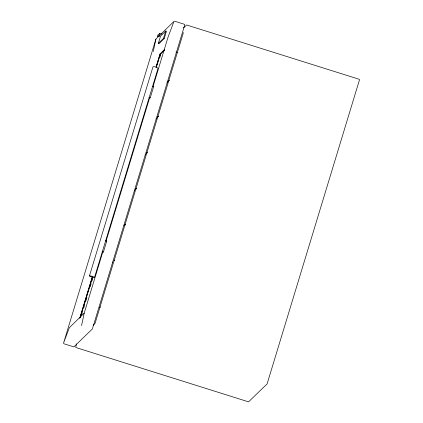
<?xml version="1.0" encoding="UTF-8"?>
<svg xmlns="http://www.w3.org/2000/svg" width="423" height="423" viewBox="0 0 423 423"><rect width="100%" height="100%" fill="white"/><g stroke="black" fill="none" stroke-linecap="round" stroke-linejoin="round"><path stroke-width="0.63" d="M156.098 118.519L156.203 119.011M162.057 34.083L159.556 33.475L159.096 35.125L159.455 35.738M81.56 325.557L84.193 313.168L102.826 251.854M153.269 51.463L155.907 39.075L173.964 21.404L168.121 36.933L152.952 86.868M157.848 36.346L157.763 36.727L158.942 35.574L159.778 35.839L159.059 36.542M135.809 189.324L136.18 188.161L135.857 189.277M146.739 153.348L147.109 152.185L147.061 152.449M124.901 225.21L125.25 224.132L125.065 224.856M158.329 116.574L158.414 116.272M114.184 260.674L114.321 260.108L114.136 260.832M157.805 116.87C157.419 118.403 158.334 115.093 157.901 116.774M168.83 80.804L168.978 80.243L168.782 80.962M155.907 39.075L63.498 343.227L69.34 327.703L84.193 313.168M157.478 36.167L157.864 34.892M158.334 43.41L160.566 36.066L165.716 31.027L166.435 31.254L164.203 38.604L159.059 43.638L158.334 43.41L163.484 38.377L165.716 31.027M89.443 275.912L152.946 66.897L153.681 66.559L155.442 66.908M79.794 318.07L92.277 277.002M156.013 67.215L160.042 53.943L164.658 49.428M79.868 318.122L92.336 277.097M156.002 67.543L159.836 54.921L164.521 50.342M80.539 316.922L92.637 277.113M156.373 67.326L160.407 54.054M81.739 314.559L82.316 312.666M83.849 307.616L84.426 305.723M85.959 300.674L86.921 297.517M90.178 286.789L91.135 283.632M91.907 281.11L92.478 279.217M159.984 57.042L160.555 55.149L159.836 54.921M94.519 277.414L158.022 68.399L156.97 67.437M106.088 241.105L149.684 97.618M102.197 251.801L103.397 252.082L106.744 241.062L105.618 240.708M149.07 97.517L150.197 97.872L153.618 86.778L152.492 86.424M76.658 343.904L75.696 347.066L75.955 347.547L248.555 401.85L267.093 383.931L359.502 79.773L359.243 79.291L186.643 24.989L183.386 27.96M183.397 32.597L95.006 323.526L93.166 325.324M146.971 152.751L146.786 153.3M158.234 35.067L159.556 33.475M112.375 262.419L112.576 262.138M100.14 306.781L99.971 307.902M162.712 51.796L164.558 49.993M153.618 86.778L152.417 86.498M150.197 97.872L149.145 97.449M167.228 82.263L169.105 80.428M106.744 241.062L105.544 240.782M123.976 225.702L125.388 224.322M174.44 21.15L184.528 24.323L184.777 24.804L92.367 328.957L73.835 346.881L63.746 343.709M163.484 38.377L164.203 38.604M175.963 51.992L177.221 52.389M102.271 251.727L103.397 252.082M167.133 83.035L167.006 82.712M145.274 154.982L145.147 154.659M134.345 190.958L134.218 190.63M112.481 262.905L112.354 262.583M90.453 276.51A2.681 0.36 16.9 0 0 94.535 277.467A2.681 0.36 16.9 0 0 90.961 276.013A2.681 0.36 16.9 0 0 90.453 276.51"/></g></svg>
